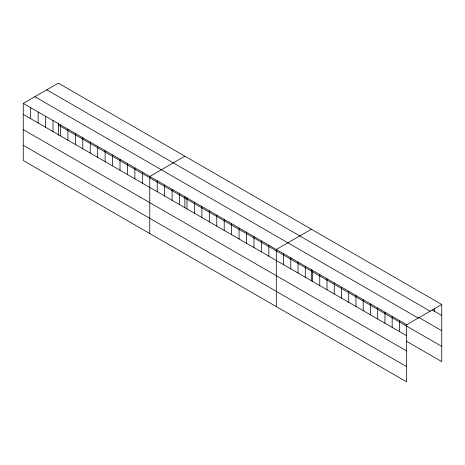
<?xml version="1.0" encoding="UTF-8"?>
<svg xmlns="http://www.w3.org/2000/svg" width="465" height="465" viewBox="0 0 465 465"><rect width="100%" height="100%" fill="white"/><g stroke="black" fill="none" stroke-linecap="round" stroke-linejoin="round"><path stroke-width="0.7" d="M23.25 103.399L406.66 324.756L406.66 381.864L23.25 160.501L23.25 103.399L58.34 83.136L441.75 304.499L441.75 361.601L406.747 341.391M184.867 156.188L149.777 176.444L149.777 233.552M311.393 229.233L276.303 249.496L276.303 306.598M406.66 324.756L441.75 304.499M432.095 309.911L441.75 315.485M46.762 89.821L430.172 311.184M418.814 317.461L441.75 330.702M34.829 96.708L418.238 318.072M58.34 125.021L441.75 346.384M23.25 114.384L406.66 335.742M23.25 129.601L406.66 350.965M23.25 145.283L406.66 366.641M434.508 308.557L434.508 311.3M399.418 320.577L399.418 331.562M392.175 316.392L392.175 327.377M384.933 312.213L384.933 323.198M377.69 308.033L377.69 319.019M370.448 303.848L370.448 314.834M363.206 299.669L363.206 310.655M355.963 295.49L355.963 306.476M348.721 291.305L348.721 302.291M341.479 287.126L341.479 298.112M334.236 282.947L334.236 293.932M327 278.762L327 289.747M319.757 274.582L319.757 285.568M312.515 270.403L312.515 281.383M311.393 269.694L311.393 280.808M305.273 266.218L305.273 277.204M298.03 262.039L298.03 273.025M290.788 257.854L290.788 268.84M283.545 253.675L283.545 264.661M268.857 245.195L268.857 256.18M261.417 240.899L261.417 251.885M253.971 236.604L253.971 247.589M246.531 232.308L246.531 243.294M239.086 228.007L239.086 238.993M231.646 223.712L231.646 234.697M224.2 219.416L224.2 230.402M216.76 215.121L216.76 226.106M209.32 210.819L209.32 221.805M201.874 206.524L201.874 217.51M194.434 202.229L194.434 213.214M186.988 197.933L186.988 208.913M184.867 196.649L184.867 207.756M179.548 193.632L179.548 204.617M172.102 189.336L172.102 200.322M164.662 185.041L164.662 196.027M157.217 180.74L157.217 191.725M142.331 172.149L142.331 183.134M134.891 167.853L134.891 178.839M127.445 163.552L127.445 174.538M120.005 159.257L120.005 170.242M112.565 154.961L112.565 165.947M105.119 150.666L105.119 161.651M97.679 146.365L97.679 157.35M90.233 142.069L90.233 153.055M82.793 137.774L82.793 148.759M75.347 133.478L75.347 144.458M67.907 129.177L67.907 140.163M60.462 124.882L60.462 135.867M58.34 122.888L58.34 135.402M53.022 120.586L53.022 131.572M45.576 116.285L45.576 127.271M38.136 111.989L38.136 122.975M30.69 107.694L30.69 118.68"/></g></svg>
